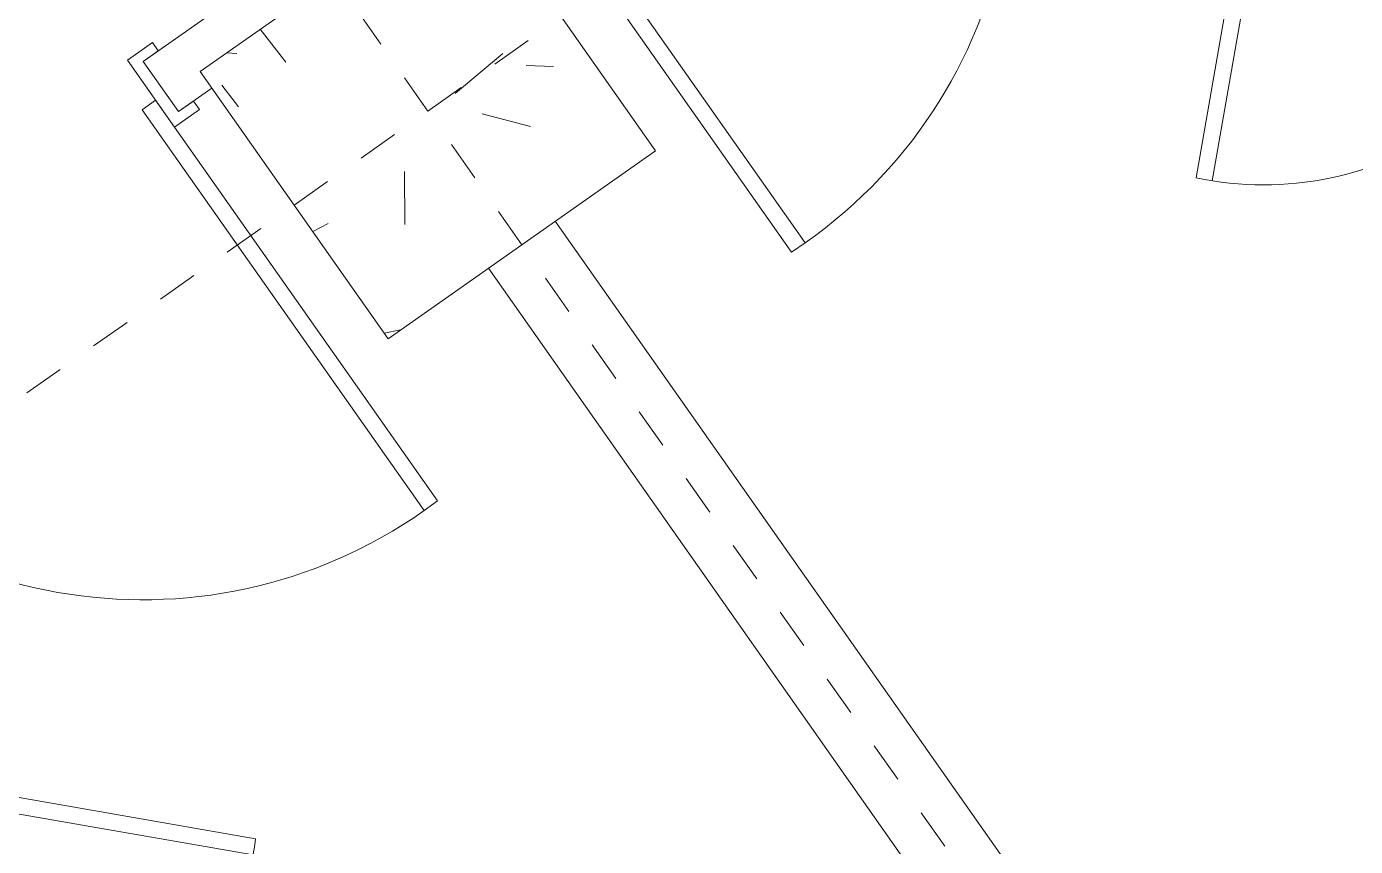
# Model space of a CAD drawing. Extents: x 274235 to 276654, y 142848 to 144425.
# Drawn here: x 276110.766 to 276114.019, y 143068.49 to 143070.498 of the extents above; entities that cross this region are included whole.
import ezdxf

# ---------------------------------------------------------------- set-up
doc = ezdxf.new("R2010")
doc.units = 0
doc.header["$LTSCALE"] = 1.5
doc.linetypes.add('ACM-G-CENTER', pattern=[50.800000000000004, 31.75, -6.350000000000001, 6.350000000000001, -6.350000000000001])
doc.layers.get('0').update_dxf_attribs({"linetype": 'CONTINUOUS', "lineweight": 0})
for name, color, linetype, lineweight in [('_ACM-A-DETL', 7, 'CONTINUOUS', 5), ('_ACM-A-DOOR', 1, 'CONTINUOUS', 5), ('_ACM-A-GRID', 3, 'CONTINUOUS', 5), ('_ACM-A-WALL-FULL', 6, 'CONTINUOUS', 13), ('_ACM-S-STRU-CLOS', 5, 'CONTINUOUS', 5)]:
    doc.layers.add(name, color=color, linetype=linetype, lineweight=lineweight)

# ---------------------------------------------------------------- blocks, each defined once
blk = doc.blocks.new('M_Concrete-Rectangular-Column - 800 x 800mm-V1172-B1_Working')
at = {"layer": '_ACM-S-STRU-CLOS'}
h = blk.add_hatch(dxfattribs=at)
h.set_pattern_fill('FP_733', color=256, style=0, pattern_type=2)
h.set_pattern_definition([(4.999999999999999, (-1070312.11, 160719.825), (2351.059830332032, -2801.884651253352), [381, -4191]), (310, (-1070312.11, 160719.825), (2203.542428876418, 3200.35970852878), [304.8, -3352.8]), (55.451, (-1070116.188, 160486.334), (4554.605249644746, 398.4403801781702), [323.8, -3561.801]), (1.184, (-1069593.689, 161438.245), (3239.061715540233, -4428.211985948568), [571.5, -6286.5]), (51.63600000000001, (-1069323.766, 161069.228), (6856.533572818061, 141.775001575746), [485.6999999999999, -5342.701999999998]), (306.184, (-1069593.689, 161438.245), (6856.536465289661, 141.7079352829701), [457.2, -5029.2]), (336, (-1069414.084, 160899.43), (697.9026265240216, -3590.399956637265), [381, -4191]), (281, (-1069414.084, 160899.43), (3478.826808756641, 1730.799102873897), [304.8, -3352.8]), (26.451, (-1069355.926, 160600.23), (4176.715238984827, -1859.632632828301), [323.8, -3561.801]), (352.5, (-1070312.11, 160719.825), (1239.46827347174, 1152.109381356208), [167.64, -3144.52, 167.64, -6601.46]), (352.5, (-1070312.11, 160719.825), (1239.46827347174, 1152.109381356208), [-3479.8, -3235.96, 167.64, -3197.86]), (322.5, (-1070312.11, 160719.825), (2361.740005493846, 471.7945463884976), [167.64, -1772.92, 167.64, -4351.02]), (322.5, (-1070312.11, 160719.825), (2361.740005493846, 471.7945463884976), [-2108.2, -3068.32, 167.64, -1115.06]), (282.5, (-1071113.149, 161520.863), (1836.525426731569, -1998.564094722365), [167.64, -1102.36, -9220.2]), (282.5, (-1071113.149, 161520.863), (1836.525426731569, -1998.564094722365), [-1270, 167.64, -3794.76, -5257.8]), (282.5, (-1071113.149, 161520.863), (1836.525426731569, -1998.564094722365), [-5232.4, 167.64, -5090.16]), (272.5, (-1071472.359, 161880.074), (2454.451810195783, -1735.276914838564), [167.64, -1483.36, 167.64, -6197.6]), (272.5, (-1071472.359, 161880.074), (2454.451810195783, -1735.276914838564), [-1818.64, -2463.8, 167.64, -3566.16])])
h.paths.add_polyline_path([(-399.9999999988002, -400.0000000000477), (400.0000000011912, -400.000000000117), (400.0000000012258, 399.9999999999091), (-399.9999999988002, 399.9999999999091)])
at = {"layer": '_ACM-A-DETL', "color": 250}
for p, q in [((-399.9999999999999, 399.9999999999999), (400.0000000000002, 399.9999999999999)), ((-399.9999999999999, -400.0000000000002), (-399.9999999999999, 399.9999999999999)), ((400.0000000000002, 399.9999999999999), (400.0000000000002, -400.0000000000002)), ((400.0000000000002, -400.0000000000002), (-399.9999999999999, -400.0000000000002))]:
    blk.add_line(p, q, dxfattribs=at)
blk = doc.blocks.new('BASEMENT20250512')
at = {"layer": '_ACM-S-STRU-CLOS', "rotation": 45.00000000000107}
blk.add_blockref('M_Concrete-Rectangular-Column - 800 x 800mm-V1172-B1_Working', (870471.0287263144, 643178.8730173467), dxfattribs=at)
blk = doc.blocks.new('M_Concrete-Rectangular-Column - 800 x 800mm-V49-F5_Working')
at = {"layer": '_ACM-S-STRU-CLOS'}
h = blk.add_hatch(dxfattribs=at)
h.set_pattern_fill('FP_53', color=256, style=0, pattern_type=2)
h.set_pattern_definition([(4.999999999999999, (-1070312.11, 160719.825), (940.4236980315761, -1120.75347945461), [152.4, -1676.4]), (310, (-1070312.11, 160719.825), (881.4169468992006, 1280.143601645101), [121.92, -1341.12]), (55.451, (-1070233.741, 160626.428), (1821.84215116403, 159.3758739208037), [129.52, -1424.721]), (1.184, (-1070024.742, 161007.193), (1295.625077865399, -1771.284386199539), [228.6, -2514.6]), (51.63600000000001, (-1069916.772, 160859.586), (2742.61371007499, 56.71003331596489), [194.28, -2137.081]), (306.184, (-1070024.742, 161007.193), (2742.614468039805, 56.68333553822958), [182.88, -2011.68]), (336, (-1069952.9, 160791.667), (279.1610305951743, -1436.159535889394), [152.4, -1676.4]), (281, (-1069952.9, 160791.667), (1391.530565339019, 692.3194066623228), [121.92, -1341.12]), (26.451, (-1069929.636, 160671.987), (1670.686005617264, -743.8533212809045), [129.52, -1424.721]), (352.5, (-1070312.11, 160719.825), (495.7876537561635, 460.8433037540618), [67.056, -1257.808, 67.056, -2640.584]), (352.5, (-1070312.11, 160719.825), (495.7876537561635, 460.8433037540618), [-1391.92, -1294.384, 67.056, -1279.144]), (322.5, (-1070312.11, 160719.825), (944.6960760343029, 188.7172577094912), [67.056, -709.168, 67.056, -1740.408]), (322.5, (-1070312.11, 160719.825), (944.6960760343029, 188.7172577094912), [-843.28, -1227.328, 67.056, -446.024]), (282.5, (-1070632.525, 161040.24), (734.6106044989533, -799.425746572302), [67.056, -440.944, 67.056, -3621.024]), (282.5, (-1070632.525, 161040.24), (734.6106044989533, -799.425746572302), [-575.056, -1517.904, 67.056, -2036.064]), (272.5, (-1070776.21, 161183.924), (981.7811324214794, -694.1109482973148), [67.056, -593.344, 67.056, -2479.04]), (272.5, (-1070776.21, 161183.924), (981.7811324214794, -694.1109482973148), [-727.456, -985.52, 67.056, -1426.464])])
h.paths.add_polyline_path([(-399.9999999988695, -400.0000000002556), (400.0000000010872, -400.0000000002556), (400.0000000011219, 399.9999999997012), (-399.9999999988695, 399.9999999997012)])
at = {"layer": '_ACM-A-DETL'}
for p, q in [((-399.9999999999999, 399.9999999999999), (400.0000000000002, 399.9999999999999)), ((-399.9999999999999, -400.0000000000002), (-399.9999999999999, 399.9999999999999)), ((400.0000000000002, 399.9999999999999), (400.0000000000002, -400.0000000000002)), ((400.0000000000002, -400.0000000000002), (-399.9999999999999, -400.0000000000002))]:
    blk.add_line(p, q, dxfattribs=at)
blk = doc.blocks.new('ACM_Door-Regular-Single - 1323_1200_ S-2217204-F5_Working')
at = {"layer": '_ACM-A-DOOR'}
for p, q in [((579.9999999999928, 1220), (619.9999999999918, 1219.428454762872)), ((579.9999999999928, 1220), (579.9999999999928, 20.00000000000209)), ((619.9999999999918, 20.00000000000209), (619.9999999999918, 1219.428454762872)), ((-620.0000000000093, 99.99999999999999), (-695.0000000000056, 99.99999999999999)), ((-695.0000000000056, 99.99999999999999), (-695.0000000000056, 74.99999999999999)), ((-620.0000000000083, -99.99999999999999), (-620.0000000000093, 99.99999999999999)), ((694.9999999999933, 99.99999999999999), (619.9999999999898, 99.99999999999999)), ((619.9999999999898, 99.99999999999999), (619.9999999999918, -99.99999999999999)), ((694.9999999999936, 74.99999999999999), (694.9999999999936, 99.99999999999999)), ((-695.0000000000056, 74.99999999999999), (-650.0000000000095, 74.99999999999999)), ((-650.0000000000095, 74.99999999999999), (-650.0000000000095, -74.99999999999999)), ((649.9999999999901, -74.99999999999999), (649.9999999999901, 74.99999999999999)), ((649.9999999999906, 74.99999999999999), (694.9999999999936, 74.99999999999999)), ((579.9999999999928, 20.00000000000209), (619.9999999999918, 20.00000000000209)), ((-650.00000000001, -74.99999999999999), (-695.0000000000084, -74.99999999999999)), ((-695.0000000000084, -74.99999999999999), (-695.0000000000084, -99.99999999999999)), ((694.9999999999918, -74.99999999999999), (649.9999999999901, -74.99999999999999)), ((694.9999999999918, -99.99999999999999), (694.9999999999918, -74.99999999999999)), ((-695.0000000000084, -99.99999999999999), (-620.0000000000083, -99.99999999999999)), ((619.9999999999918, -99.99999999999999), (694.9999999999918, -99.99999999999999))]:
    blk.add_line(p, q, dxfattribs=at)
blk.add_arc((579.9999999999928, 20.00000000000006), 1199.999999999999, 89.99999999999994, 179.9999999999999, dxfattribs=at)
blk = doc.blocks.new('ACM_Door-Regular-Single-45D - 0923_800_ S-45-2487939-F5_Working')
at = {"layer": '_ACM-A-DOOR'}
for p, q in [((419.9999999999918, 20.00000000000209), (-165.331761003769, 605.3317610044207)), ((-193.9090327718665, 577.3404902775944), (391.7157287525133, -8.284271247444638)), ((-420.0000000000094, 99.99999999999999), (-495.0000000000052, 99.99999999999999)), ((-495.0000000000052, 99.99999999999999), (-495.0000000000052, 74.99999999999999)), ((-420.0000000000084, -99.99999999999999), (-420.0000000000094, 99.99999999999999)), ((494.9999999999938, 99.99999999999999), (419.9999999999896, 99.99999999999999)), ((419.9999999999896, 99.99999999999999), (419.9999999999919, -99.99999999999999)), ((494.9999999999938, 74.99999999999999), (494.9999999999938, 99.99999999999999)), ((-495.0000000000052, 74.99999999999999), (-450.0000000000095, 74.99999999999999)), ((-450.0000000000095, 74.99999999999999), (-450.0000000000095, -74.99999999999999)), ((449.9999999999899, -74.99999999999999), (449.9999999999899, 74.99999999999999)), ((449.9999999999905, 74.99999999999999), (494.9999999999938, 74.99999999999999)), ((419.9999999999918, 20.00000000000209), (391.7157287525134, -8.284271247444638)), ((-450.0000000000101, -74.99999999999999), (-495.0000000000083, -74.99999999999999)), ((-495.0000000000083, -74.99999999999999), (-495.0000000000083, -99.99999999999999)), ((494.9999999999919, -74.99999999999999), (449.9999999999899, -74.99999999999999)), ((494.9999999999919, -99.99999999999999), (494.9999999999919, -74.99999999999999)), ((-495.0000000000083, -99.99999999999999), (-420.0000000000084, -99.99999999999999)), ((419.9999999999919, -99.99999999999999), (494.9999999999919, -99.99999999999999))]:
    blk.add_line(p, q, dxfattribs=at)
blk.add_arc((379.9999999999927, 20.00000000000006), 800.0000000000006, 132.973866027775, 179.9999999999998, dxfattribs=at)
blk = doc.blocks.new('ACM_Door-Regular-Single - 1323_1200_ S-2217205-F5_Working')
at = {"layer": '_ACM-A-DOOR'}
for p, q in [((-695.0000000000084, 99.99999999999999), (-620.0000000000083, 99.99999999999999)), ((-695.0000000000084, 74.99999999999999), (-695.0000000000084, 99.99999999999999)), ((-620.0000000000083, 99.99999999999999), (-620.0000000000093, -99.99999999999999)), ((619.9999999999918, 99.99999999999999), (694.9999999999918, 99.99999999999999)), ((619.9999999999898, -99.99999999999999), (619.9999999999918, 99.99999999999999)), ((694.9999999999918, 99.99999999999999), (694.9999999999918, 74.99999999999999)), ((-650.00000000001, 74.99999999999999), (-695.0000000000084, 74.99999999999999)), ((-650.0000000000095, -74.99999999999999), (-650.0000000000095, 74.99999999999999)), ((649.9999999999901, 74.99999999999999), (649.9999999999901, -74.99999999999999)), ((694.9999999999918, 74.99999999999999), (649.9999999999901, 74.99999999999999)), ((579.9999999999928, -1220), (579.9999999999928, -20.00000000000209)), ((579.9999999999928, -20.00000000000209), (619.9999999999918, -20.00000000000209)), ((619.9999999999918, -20.00000000000209), (619.9999999999918, -1219.428454762872)), ((-695.0000000000056, -74.99999999999999), (-650.0000000000095, -74.99999999999999)), ((-695.0000000000056, -99.99999999999999), (-695.0000000000056, -74.99999999999999)), ((649.9999999999906, -74.99999999999999), (694.9999999999936, -74.99999999999999)), ((694.9999999999936, -74.99999999999999), (694.9999999999936, -99.99999999999999)), ((-620.0000000000093, -99.99999999999999), (-695.0000000000056, -99.99999999999999)), ((694.9999999999933, -99.99999999999999), (619.9999999999898, -99.99999999999999)), ((579.9999999999928, -1220), (619.9999999999918, -1219.428454762872))]:
    blk.add_line(p, q, dxfattribs=at)
blk.add_arc((579.9999999999928, -20.00000000000006), 1200.000000000001, 180.0000000000001, 269.9999999999997, dxfattribs=at)
blk = doc.blocks.new('ACM_Door-Regular-Single-45D - 0923_800_ S-45-2486668-F5_Working')
at = {"layer": '_ACM-A-DOOR'}
for p, q in [((-495.0000000000083, 99.99999999999999), (-420.0000000000084, 99.99999999999999)), ((-495.0000000000083, 74.99999999999999), (-495.0000000000083, 99.99999999999999)), ((-420.0000000000084, 99.99999999999999), (-420.0000000000094, -99.99999999999999)), ((419.9999999999919, 99.99999999999999), (494.9999999999919, 99.99999999999999)), ((419.9999999999896, -99.99999999999999), (419.9999999999919, 99.99999999999999)), ((494.9999999999919, 99.99999999999999), (494.9999999999919, 74.99999999999999)), ((-450.0000000000101, 74.99999999999999), (-495.0000000000083, 74.99999999999999)), ((-450.0000000000095, -74.99999999999999), (-450.0000000000095, 74.99999999999999)), ((449.9999999999899, 74.99999999999999), (449.9999999999899, -74.99999999999999)), ((494.9999999999919, 74.99999999999999), (449.9999999999899, 74.99999999999999)), ((-193.9090327718665, -577.3404902775944), (391.7157287525134, 8.284271247444705)), ((419.9999999999918, -20.00000000000209), (391.7157287525134, 8.284271247444638)), ((419.9999999999918, -20.00000000000209), (-165.331761003769, -605.3317610044207)), ((-495.0000000000052, -74.99999999999999), (-450.0000000000095, -74.99999999999999)), ((-495.0000000000052, -99.99999999999999), (-495.0000000000052, -74.99999999999999)), ((449.9999999999905, -74.99999999999999), (494.9999999999938, -74.99999999999999)), ((494.9999999999938, -74.99999999999999), (494.9999999999938, -99.99999999999999)), ((-420.0000000000094, -99.99999999999999), (-495.0000000000052, -99.99999999999999)), ((494.9999999999938, -99.99999999999999), (419.9999999999896, -99.99999999999999))]:
    blk.add_line(p, q, dxfattribs=at)
blk.add_arc((379.9999999999927, -20.00000000000006), 800.0000000000006, 179.9999999999999, 227.0261339722246, dxfattribs=at)
blk = doc.blocks.new('5f0512')
at = {"layer": '_ACM-A-GRID', "linetype": 'ACM-G-CENTER'}
for p, q in [((-159431.5794705858, -116924.1770981264), (-105974.3069626391, -63466.90459016978)), ((-125914.7181065248, -91044.06897087442), (-146279.3934046992, -70679.39367270377))]:
    blk.add_line(p, q, dxfattribs=at)
at = {"layer": '_ACM-A-WALL-FULL', "lineweight": 18}
for p, q in [((-130157.3587937116, -86942.84963992599), (-130440.2014579226, -87225.69230413693)), ((-130440.2014579226, -87225.69230413693), (-130334.1354407446, -87331.75832131493)), ((-130334.1354407446, -87331.75832131493), (-130263.4248108893, -87261.04769145977)), ((-124005.5297973221, -92811.83592384192), (-129379.5413343394, -87437.8243868238)), ((-129520.9626905767, -87579.24574306107), (-124146.9511535595, -92953.2572800793))]:
    blk.add_line(p, q, dxfattribs=at)
at = {"layer": '_ACM-A-DOOR'}
for name, p, rotation in [('ACM_Door-Regular-Single - 1323_1200_ S-2217204-F5_Working', (-129220.4422817663, -86111.99914515752), 224.9999999999936), ('ACM_Door-Regular-Single-45D - 0923_800_ S-45-2487939-F5_Working', (-127541.0636764482, -86518.58554434101), 134.9999999999938), ('ACM_Door-Regular-Single - 1323_1200_ S-2217205-F5_Working', (-130846.7878571049, -87738.34472049703), 44.99999999999364), ('ACM_Door-Regular-Single-45D - 0923_800_ S-45-2486668-F5_Working', (-130387.1684493332, -89364.69031722634), 134.9999999999938)]:
    blk.add_blockref(name, p, dxfattribs=dict(at, rotation=rotation))
at = {"layer": '_ACM-S-STRU-CLOS', "rotation": 45.00000000000107}
blk.add_blockref('M_Concrete-Rectangular-Column - 800 x 800mm-V49-F5_Working', (-129733.0947249323, -87225.69235246733), dxfattribs=at)

msp = doc.modelspace()

# ---------------------------------------------------------------- block references
at = {"xscale": 0.0009999999999999994, "yscale": 0.001, "zscale": 0.001, "rotation": 350.1075696352769}
msp.add_blockref('BASEMENT20250512', (275143.7222229671, 142586.2208173259), dxfattribs=at)

# ---------------------------------------------------------------- next in the draw order: block references
msp.add_blockref('5f0512', (276254.5380815538, 143133.931731411), dxfattribs=at)

doc.saveas('drawing.dxf')
